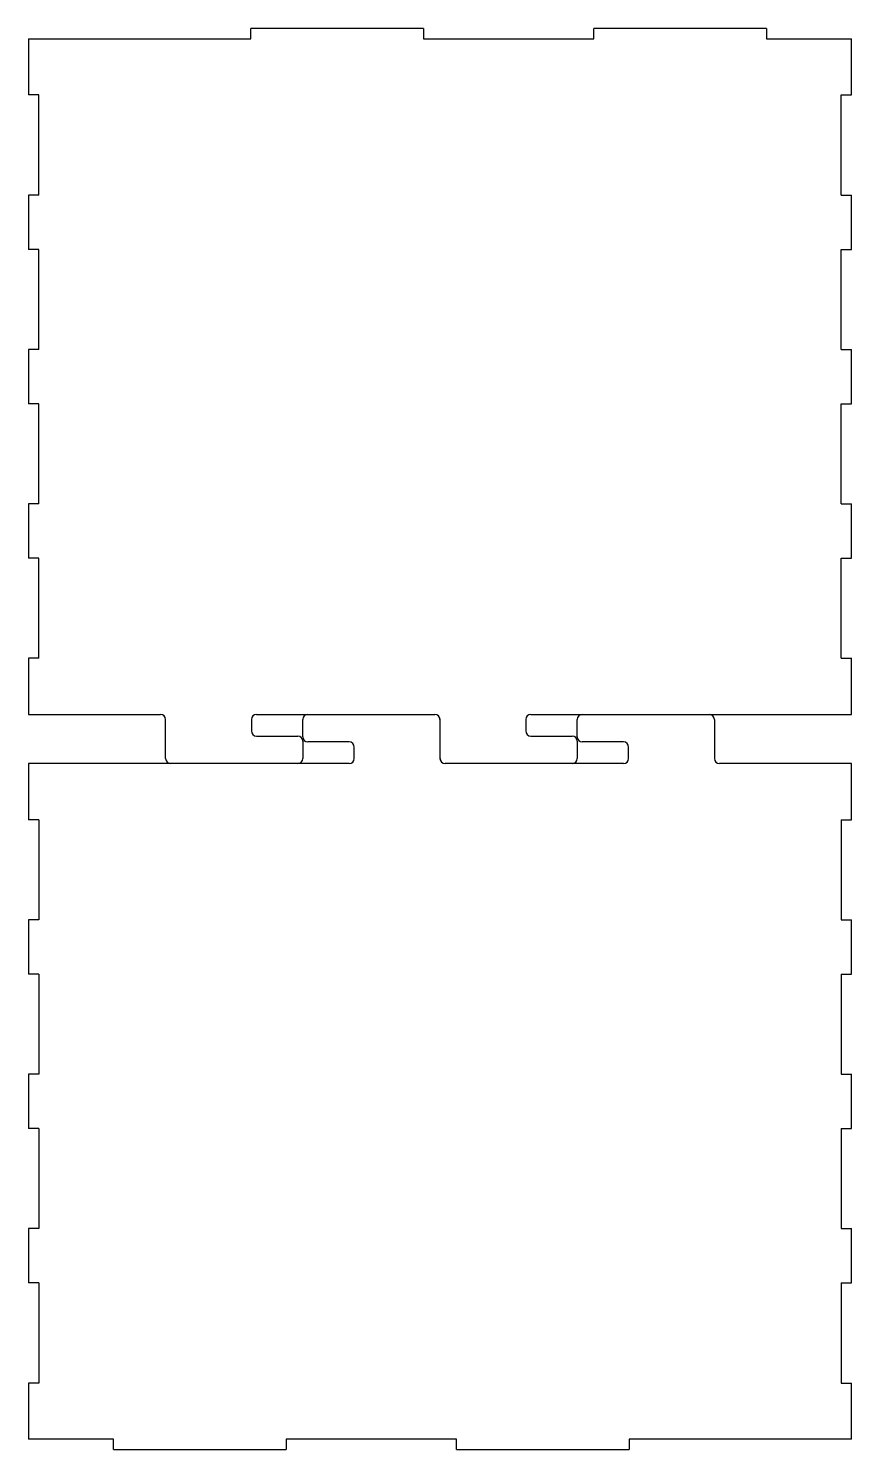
# Model space of a CAD drawing. Header units: millimetres. Extents: x 0 to 1195, y 0 to 596.
# Drawn here: x 955.1 to 1195.1, y 181.5 to 595.8 of the extents above; entities outside this region: 2.
import ezdxf

# ---------------------------------------------------------------- set-up
doc = ezdxf.new("R2010")
doc.units = ezdxf.units.MM
doc.styles.add('SLDTEXTSTYLE0', font='TXT', dxfattribs={"width": 0.7})

msp = doc.modelspace()

# ---------------------------------------------------------------- linework, layer by layer
at = {"color": 7, "linetype": 'Continuous', "lineweight": 25}
for p, q in [((955.08, 592.81), (1019.93, 592.81)), ((955.08, 592.81), (955.08, 576.41)), ((1019.93, 592.81), (1019.93, 595.81)), ((1070.23, 595.81), (1019.93, 595.81)), ((1070.23, 595.81), (1070.23, 592.81)), ((1070.23, 592.81), (1119.93, 592.81)), ((1119.93, 592.81), (1119.93, 595.81)), ((1170.23, 595.81), (1119.93, 595.81)), ((1170.23, 595.81), (1170.23, 592.81)), ((1170.23, 592.81), (1195.08, 592.81)), ((1195.08, 576.41), (1195.08, 592.81)), ((958.08, 576.41), (955.08, 576.41)), ((958.08, 547.21), (958.08, 576.41)), ((1192.08, 576.41), (1195.08, 576.41)), ((1192.08, 547.21), (1192.08, 576.41)), ((958.08, 547.21), (955.08, 547.21)), ((955.08, 547.21), (955.08, 531.41)), ((1192.08, 547.21), (1195.08, 547.21)), ((1195.08, 531.41), (1195.08, 547.21)), ((958.08, 531.41), (955.08, 531.41)), ((958.08, 502.21), (958.08, 531.41)), ((1192.08, 531.41), (1195.08, 531.41)), ((1192.08, 502.21), (1192.08, 531.41)), ((958.08, 502.21), (955.08, 502.21)), ((955.08, 502.21), (955.08, 486.41)), ((1192.08, 502.21), (1195.08, 502.21)), ((1195.08, 486.41), (1195.08, 502.21)), ((958.08, 486.41), (955.08, 486.41)), ((958.08, 457.21), (958.08, 486.41)), ((1192.08, 486.41), (1195.08, 486.41)), ((1192.08, 457.21), (1192.08, 486.41)), ((958.08, 457.21), (955.08, 457.21)), ((955.08, 457.21), (955.08, 441.41)), ((1192.08, 457.21), (1195.08, 457.21)), ((1195.08, 441.41), (1195.08, 457.21)), ((958.08, 441.41), (955.08, 441.41)), ((958.08, 412.21), (958.08, 441.41)), ((1192.08, 441.41), (1195.08, 441.41)), ((1192.08, 412.21), (1192.08, 441.41)), ((955.08, 412.21), (955.08, 395.81)), ((958.08, 412.21), (955.08, 412.21)), ((1192.08, 412.21), (1195.08, 412.21)), ((1195.08, 395.81), (1195.08, 412.21)), ((955.08, 395.81), (993.58, 395.81)), ((995.08, 383.01), (995.08, 394.31)), ((1020.08, 394.31), (1020.08, 391.01)), ((1021.58, 395.81), (1073.58, 395.81)), ((1035.07, 389.32), (1035.07, 394.32)), ((1036.57, 395.82), (1073.57, 395.82)), ((1075.07, 394.32), (1075.07, 383.02)), ((1075.08, 383.01), (1075.08, 394.31)), ((1100.08, 394.31), (1100.08, 391.01)), ((1101.58, 395.81), (1195.08, 395.81)), ((1115.07, 389.32), (1115.07, 394.32)), ((1116.57, 395.82), (1153.57, 395.82)), ((1155.07, 394.32), (1155.07, 383.02)), ((1021.58, 389.51), (1033.58, 389.51)), ((1101.58, 389.51), (1113.58, 389.51)), ((1035.08, 388.01), (1035.08, 383.01)), ((1048.57, 387.82), (1036.57, 387.82)), ((1050.07, 383.02), (1050.07, 386.32)), ((1115.08, 388.01), (1115.08, 383.01)), ((1128.57, 387.82), (1116.57, 387.82)), ((1130.07, 383.02), (1130.07, 386.32)), ((955.07, 381.52), (955.07, 365.12)), ((1048.57, 381.52), (955.07, 381.52)), ((1033.58, 381.51), (996.58, 381.51)), ((1128.57, 381.52), (1076.57, 381.52)), ((1113.58, 381.51), (1076.58, 381.51)), ((1195.07, 381.52), (1156.57, 381.52)), ((1195.07, 365.12), (1195.07, 381.52)), ((958.07, 365.12), (955.07, 365.12)), ((958.07, 365.12), (958.07, 335.92)), ((1192.07, 365.12), (1195.07, 365.12)), ((1192.07, 365.12), (1192.07, 335.92)), ((958.07, 335.92), (955.07, 335.92)), ((955.07, 335.92), (955.07, 320.12)), ((1192.07, 335.92), (1195.07, 335.92)), ((1195.07, 320.12), (1195.07, 335.92)), ((958.07, 320.12), (955.07, 320.12)), ((958.07, 320.12), (958.07, 290.92)), ((1192.07, 320.12), (1195.07, 320.12)), ((1192.07, 320.12), (1192.07, 290.92)), ((958.07, 290.92), (955.07, 290.92)), ((955.07, 290.92), (955.07, 275.12)), ((1192.07, 290.92), (1195.07, 290.92)), ((1195.07, 275.12), (1195.07, 290.92)), ((958.07, 275.12), (955.07, 275.12)), ((958.07, 275.12), (958.07, 245.92)), ((1192.07, 275.12), (1195.07, 275.12)), ((1192.07, 275.12), (1192.07, 245.92)), ((958.07, 245.92), (955.07, 245.92)), ((955.07, 245.92), (955.07, 230.12)), ((1192.07, 245.92), (1195.07, 245.92)), ((1195.07, 230.12), (1195.07, 245.92)), ((958.07, 230.12), (955.07, 230.12)), ((958.07, 230.12), (958.07, 200.92)), ((1192.07, 230.12), (1195.07, 230.12)), ((1192.07, 230.12), (1192.07, 200.92)), ((958.07, 200.92), (955.07, 200.92)), ((955.07, 200.92), (955.07, 184.52)), ((1192.07, 200.92), (1195.07, 200.92)), ((1195.07, 184.52), (1195.07, 200.92)), ((979.92, 184.52), (955.07, 184.52)), ((979.92, 181.52), (979.92, 184.52)), ((1079.92, 184.52), (1030.22, 184.52)), ((1030.22, 184.52), (1030.22, 181.52)), ((1079.92, 181.52), (1079.92, 184.52)), ((1195.07, 184.52), (1130.22, 184.52)), ((1130.22, 184.52), (1130.22, 181.52)), ((979.92, 181.52), (1030.22, 181.52)), ((1079.92, 181.52), (1130.22, 181.52))]:
    msp.add_line(p, q, dxfattribs=at)
for centre, start, end in [((993.58, 394.31), 0, 90), ((1021.58, 394.31), 90, 180), ((1036.57, 394.32), 90, 180), ((1073.57, 394.32), 0, 90), ((1073.58, 394.31), 0, 90), ((1101.58, 394.31), 90, 180), ((1116.57, 394.32), 90, 180), ((1153.57, 394.32), 0, 90), ((1021.58, 391.01), 180, 270), ((1033.58, 388.01), 0, 90), ((1101.58, 391.01), 180, 270), ((1113.58, 388.01), 0, 90), ((1036.57, 389.32), 180, 270), ((1048.57, 386.32), 0, 90), ((1116.57, 389.32), 180, 270), ((1128.57, 386.32), 0, 90), ((996.58, 383.01), 180, 270), ((1033.58, 383.01), 270, 0), ((1048.57, 383.02), 270, 0), ((1076.57, 383.02), 180, 270), ((1076.58, 383.01), 180, 270), ((1113.58, 383.01), 270, 0), ((1128.57, 383.02), 270, 0), ((1156.57, 383.02), 180, 270)]:
    msp.add_arc(centre, 1.5, start, end, dxfattribs=at)

# ---------------------------------------------------------------- texts
at = {"color": 7, "linetype": 'Continuous', "char_height": 10.38, "attachment_point": 1, "style": 'SLDTEXTSTYLE0'}
for s, insert in [('Producto SOLIDWORKS Educational.', (0, 28.95)), ('Solo para uso en la enseñanza.', (0, 13.38))]:
    msp.add_mtext(s, dxfattribs=dict(at, insert=insert))

doc.saveas('drawing.dxf')
